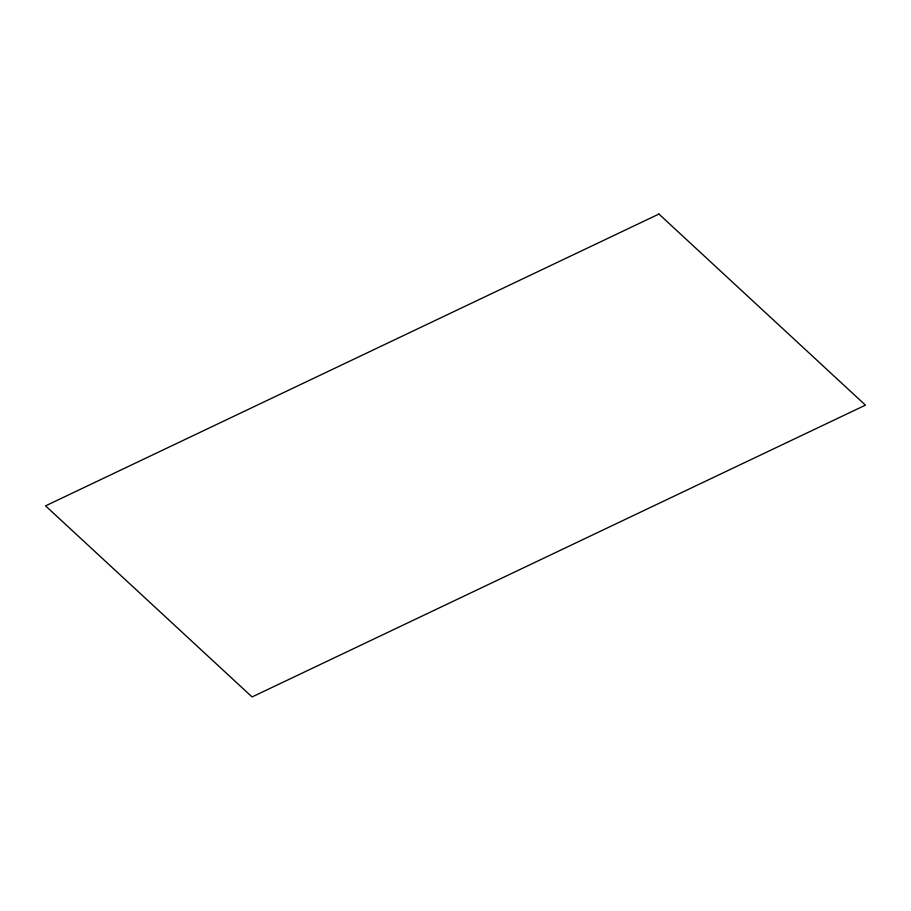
<?xml version="1.0" encoding="UTF-8"?>
<svg xmlns="http://www.w3.org/2000/svg" width="911" height="911" viewBox="0 0 911 911"><rect width="100%" height="100%" fill="white"/><g stroke="black" fill="none" stroke-linecap="round" stroke-linejoin="round"><path stroke-width="1.37" d="M658.926 214.051L45.55 505.856L252.074 696.949L865.45 405.144L658.926 214.051"/></g></svg>
